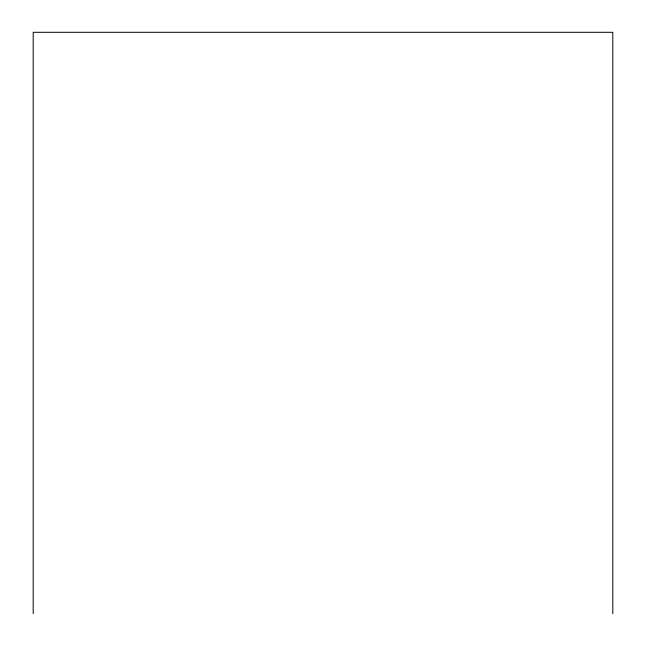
<?xml version="1.0" encoding="UTF-8"?>
<svg xmlns="http://www.w3.org/2000/svg" width="646" height="646" viewBox="0 0 646 646"><rect width="100%" height="100%" fill="white"/><g stroke="black" fill="none" stroke-linecap="round" stroke-linejoin="round"><path stroke-width="0.97" d="M612.796 613.7L612.796 32.3L33.204 32.3L33.204 613.7"/></g></svg>
